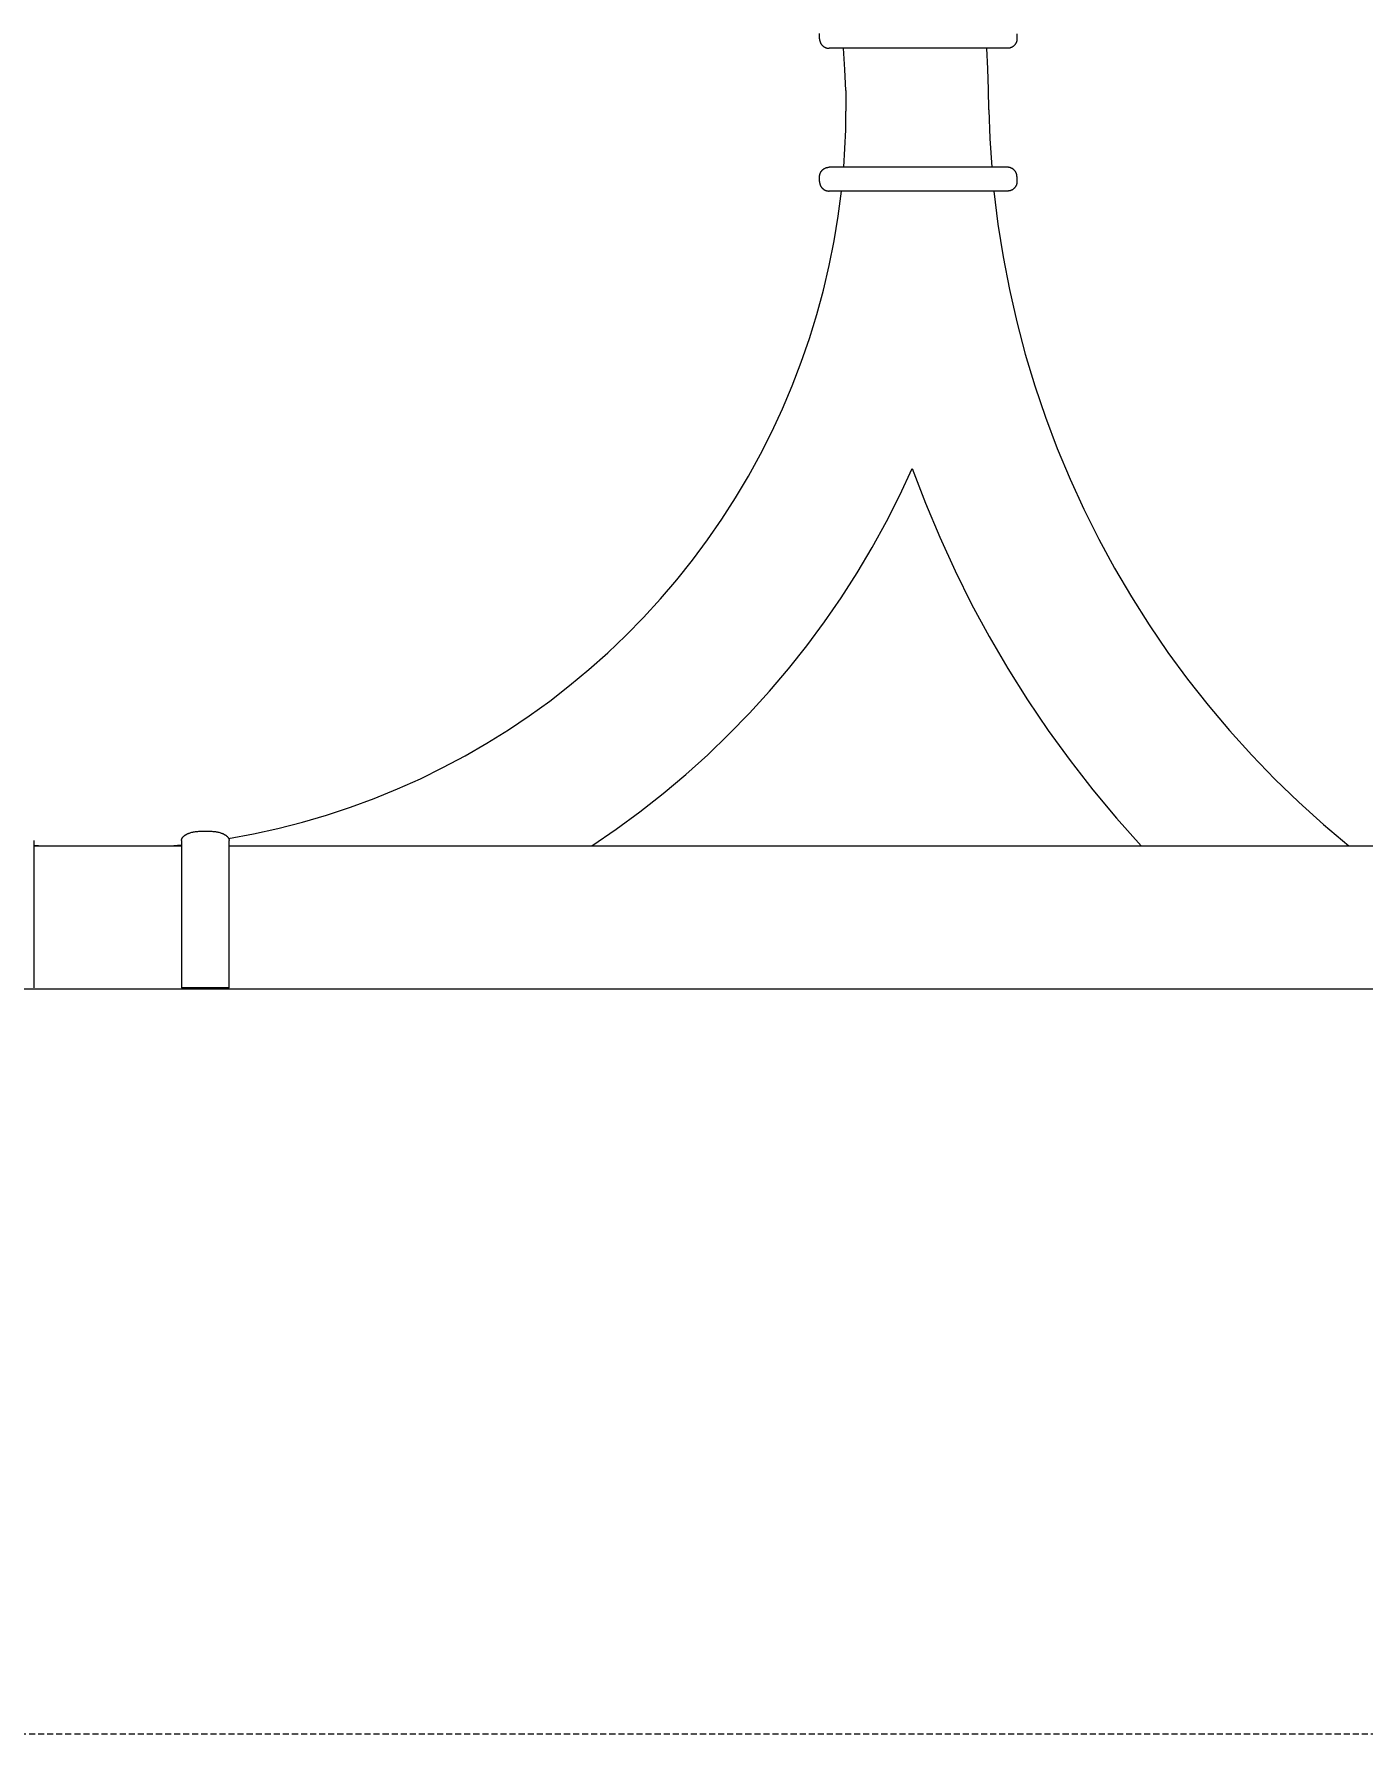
# Model space of a CAD drawing. Header units: millimetres. Extents: x -779 to 3049, y 55 to 2500.
# Drawn here: x 1302.2 to 1581.4, y 1473.2 to 1830.4 of the extents above; entities that cross this region are included whole.
import ezdxf

# ---------------------------------------------------------------- set-up
doc = ezdxf.new("R2010")
doc.units = ezdxf.units.MM
doc.linetypes.add('HIDDEN', pattern=[1.905, 1.27, -0.635])
for name, color, linetype, lineweight in [('ZANO_R', 7, 'Continuous', 0), ('ZANO_R_przerywana', 7, 'HIDDEN', 0), ('ZANO_W', 1, 'Continuous', 0)]:
    doc.layers.add(name, color=color, linetype=linetype, lineweight=lineweight)
doc.styles.add('Arial', font='arial.ttf')
doc.styles.get("Standard").update_dxf_attribs({"font": 'ARIALUNI.TTF'})
doc.dimstyles.new('pl i ang', dxfattribs={"dimtxt": 50, "dimasz": 50, "dimexe": 1.25, "dimexo": 0.625, "dimgap": 10, "dimtad": 1, "dimtoh": 1, "dimtxsty": 'Standard', "dimcen": 2.5, "dimclrd": 1, "dimclre": 1, "dimclrt": 1, "dimadec": 0, "dimazin": 0, "dimtfac": 1, "dimtmove": 0, "dimatfit": 3, "dimfxl": 1, "dimarcsym": 1})

# ---------------------------------------------------------------- blocks, each defined once
blk = doc.blocks.new('*D389')
at = {"layer": 'ZANO_W', "color": 1, "lineweight": -2}
for p, q in [((1501.2, 2059.39), (1670.32, 2059.39)), ((1660.32, 2029.39), (1660.32, 1659.77)), ((1625.44, 1629.77), (1670.32, 1629.77))]:
    blk.add_line(p, q, dxfattribs=at)
at = {"layer": 'ZANO_W', "color": 1}
for points in [[(1665.32, 2029.39), (1655.32, 2029.39), (1660.32, 2059.39)], [(1655.32, 1659.77), (1665.32, 1659.77), (1660.32, 1629.77)]]:
    blk.add_solid(points, dxfattribs=at)
at = {"layer": 'ZANO_W', "color": 1, "insert": (1635, 1844.58), "char_height": 30, "attachment_point": 5, "rotation": 90, "style": 'Arial'}
blk.add_mtext('430', dxfattribs=at)

msp = doc.modelspace()

# ---------------------------------------------------------------- linework, layer by layer
at = {"layer": 'ZANO_R'}
for p, q in [((1467.22, 1830.36), (1467.22, 1830.43)), ((1467.22, 1829.36), (1467.22, 1830.36)), ((1467.22, 1829.36), (1467.22, 1829.29)), ((1467.22, 1829.29), (1467.22, 1829.22)), ((1467.22, 1829.22), (1467.23, 1829.15)), ((1467.23, 1829.15), (1467.23, 1829.09)), ((1467.23, 1829.09), (1467.25, 1829.02)), ((1467.25, 1829.02), (1467.26, 1828.95)), ((1467.26, 1828.95), (1467.27, 1828.88)), ((1467.27, 1828.88), (1467.29, 1828.82)), ((1508.64, 1828.88), (1508.62, 1828.82)), ((1508.65, 1828.95), (1508.64, 1828.88)), ((1508.67, 1829.02), (1508.65, 1828.95)), ((1508.68, 1829.09), (1508.67, 1829.02)), ((1508.69, 1829.22), (1508.68, 1829.15)), ((1508.68, 1829.15), (1508.68, 1829.09)), ((1508.7, 1829.36), (1508.69, 1829.29)), ((1508.69, 1829.29), (1508.69, 1829.22)), ((1508.7, 1829.36), (1508.7, 1830.36)), ((1467.29, 1828.82), (1467.31, 1828.75)), ((1467.31, 1828.75), (1467.33, 1828.69)), ((1467.33, 1828.69), (1467.36, 1828.62)), ((1467.36, 1828.62), (1467.38, 1828.56)), ((1467.38, 1828.56), (1467.41, 1828.5)), ((1467.41, 1828.5), (1467.44, 1828.44)), ((1467.44, 1828.44), (1467.47, 1828.38)), ((1467.47, 1828.38), (1467.51, 1828.32)), ((1467.51, 1828.32), (1467.54, 1828.26)), ((1467.54, 1828.26), (1467.58, 1828.2)), ((1467.58, 1828.2), (1467.62, 1828.15)), ((1467.62, 1828.15), (1467.66, 1828.1)), ((1467.66, 1828.1), (1467.71, 1828.04)), ((1467.71, 1828.04), (1467.75, 1827.99)), ((1467.75, 1827.99), (1467.8, 1827.94)), ((1467.8, 1827.94), (1467.85, 1827.9)), ((1467.85, 1827.9), (1467.9, 1827.85)), ((1467.9, 1827.85), (1467.95, 1827.81)), ((1467.95, 1827.81), (1468.01, 1827.76)), ((1468.01, 1827.76), (1468.06, 1827.72)), ((1468.06, 1827.72), (1468.12, 1827.69)), ((1468.12, 1827.69), (1468.18, 1827.65)), ((1468.18, 1827.65), (1468.24, 1827.61)), ((1468.24, 1827.61), (1468.3, 1827.58)), ((1468.3, 1827.58), (1468.36, 1827.55)), ((1468.36, 1827.55), (1468.42, 1827.52)), ((1468.42, 1827.52), (1468.48, 1827.5)), ((1468.48, 1827.5), (1468.55, 1827.47)), ((1468.55, 1827.47), (1468.61, 1827.45)), ((1468.61, 1827.45), (1468.68, 1827.43)), ((1468.68, 1827.43), (1468.74, 1827.41)), ((1468.74, 1827.41), (1468.81, 1827.4)), ((1468.81, 1827.4), (1468.88, 1827.39)), ((1468.88, 1827.39), (1468.94, 1827.38)), ((1468.94, 1827.38), (1469.01, 1827.37)), ((1469.01, 1827.37), (1469.08, 1827.36)), ((1469.08, 1827.36), (1469.15, 1827.36)), ((1469.15, 1827.36), (1469.22, 1827.36)), ((1506.7, 1827.36), (1469.22, 1827.36)), ((1472.55, 1822.92), (1472.25, 1827.36)), ((1502.58, 1823.04), (1502.34, 1827.36)), ((1506.76, 1827.36), (1506.7, 1827.36)), ((1506.83, 1827.36), (1506.76, 1827.36)), ((1506.9, 1827.37), (1506.83, 1827.36)), ((1506.97, 1827.38), (1506.9, 1827.37)), ((1507.04, 1827.39), (1506.97, 1827.38)), ((1507.1, 1827.4), (1507.04, 1827.39)), ((1507.17, 1827.41), (1507.1, 1827.4)), ((1507.23, 1827.43), (1507.17, 1827.41)), ((1507.3, 1827.45), (1507.23, 1827.43)), ((1507.37, 1827.47), (1507.3, 1827.45)), ((1507.43, 1827.5), (1507.37, 1827.47)), ((1507.49, 1827.52), (1507.43, 1827.5)), ((1507.55, 1827.55), (1507.49, 1827.52)), ((1507.62, 1827.58), (1507.55, 1827.55)), ((1507.68, 1827.61), (1507.62, 1827.58)), ((1507.73, 1827.65), (1507.68, 1827.61)), ((1507.79, 1827.69), (1507.73, 1827.65)), ((1507.85, 1827.72), (1507.79, 1827.69)), ((1507.9, 1827.76), (1507.85, 1827.72)), ((1507.96, 1827.81), (1507.9, 1827.76)), ((1508.01, 1827.85), (1507.96, 1827.81)), ((1508.06, 1827.9), (1508.01, 1827.85)), ((1508.11, 1827.94), (1508.06, 1827.9)), ((1508.16, 1827.99), (1508.11, 1827.94)), ((1508.2, 1828.04), (1508.16, 1827.99)), ((1508.25, 1828.1), (1508.2, 1828.04)), ((1508.29, 1828.15), (1508.25, 1828.1)), ((1508.33, 1828.2), (1508.29, 1828.15)), ((1508.37, 1828.26), (1508.33, 1828.2)), ((1508.4, 1828.32), (1508.37, 1828.26)), ((1508.44, 1828.38), (1508.4, 1828.32)), ((1508.47, 1828.44), (1508.44, 1828.38)), ((1508.5, 1828.5), (1508.47, 1828.44)), ((1508.53, 1828.56), (1508.5, 1828.5)), ((1508.56, 1828.62), (1508.53, 1828.56)), ((1508.58, 1828.69), (1508.56, 1828.62)), ((1508.6, 1828.75), (1508.58, 1828.69)), ((1508.62, 1828.82), (1508.6, 1828.75)), ((1472.73, 1818.48), (1472.55, 1822.92)), ((1502.73, 1818.72), (1502.58, 1823.04)), ((1472.73, 1818.48), (1472.77, 1814.11)), ((1502.77, 1814.4), (1502.73, 1818.72)), ((1472.71, 1810.19), (1472.77, 1814.11)), ((1502.77, 1814.4), (1502.99, 1808.37)), ((1472.55, 1806.27), (1472.71, 1810.19)), ((1502.99, 1808.37), (1503.39, 1802.36)), ((1472.29, 1802.36), (1472.55, 1806.27)), ((1467.22, 1800.49), (1467.23, 1800.56)), ((1467.22, 1800.43), (1467.22, 1800.49)), ((1467.22, 1800.36), (1467.22, 1800.43)), ((1467.22, 1799.36), (1467.22, 1800.36)), ((1467.23, 1800.63), (1467.25, 1800.7)), ((1467.23, 1800.56), (1467.23, 1800.63)), ((1467.25, 1800.7), (1467.26, 1800.76)), ((1467.26, 1800.76), (1467.27, 1800.83)), ((1467.27, 1800.83), (1467.29, 1800.9)), ((1467.29, 1800.9), (1467.31, 1800.96)), ((1467.31, 1800.96), (1467.33, 1801.03)), ((1467.33, 1801.03), (1467.36, 1801.09)), ((1467.36, 1801.09), (1467.38, 1801.15)), ((1467.38, 1801.15), (1467.41, 1801.22)), ((1467.41, 1801.22), (1467.44, 1801.28)), ((1467.44, 1801.28), (1467.47, 1801.34)), ((1467.47, 1801.34), (1467.51, 1801.4)), ((1467.51, 1801.4), (1467.54, 1801.45)), ((1467.54, 1801.45), (1467.58, 1801.51)), ((1467.58, 1801.51), (1467.62, 1801.57)), ((1467.62, 1801.57), (1467.66, 1801.62)), ((1467.66, 1801.62), (1467.71, 1801.67)), ((1467.71, 1801.67), (1467.75, 1801.72)), ((1467.75, 1801.72), (1467.8, 1801.77)), ((1467.8, 1801.77), (1467.85, 1801.82)), ((1467.85, 1801.82), (1467.9, 1801.87)), ((1467.9, 1801.87), (1467.95, 1801.91)), ((1467.95, 1801.91), (1468.01, 1801.95)), ((1468.01, 1801.95), (1468.06, 1801.99)), ((1468.06, 1801.99), (1468.12, 1802.03)), ((1468.12, 1802.03), (1468.18, 1802.07)), ((1468.18, 1802.07), (1468.24, 1802.1)), ((1468.24, 1802.1), (1468.3, 1802.13)), ((1468.3, 1802.13), (1468.36, 1802.16)), ((1468.36, 1802.16), (1468.42, 1802.19)), ((1468.42, 1802.19), (1468.48, 1802.22)), ((1468.48, 1802.22), (1468.55, 1802.24)), ((1468.55, 1802.24), (1468.61, 1802.26)), ((1468.61, 1802.26), (1468.68, 1802.28)), ((1468.68, 1802.28), (1468.74, 1802.3)), ((1468.74, 1802.3), (1468.81, 1802.32)), ((1468.81, 1802.32), (1468.88, 1802.33)), ((1468.88, 1802.33), (1468.94, 1802.34)), ((1468.94, 1802.34), (1469.01, 1802.35)), ((1469.01, 1802.35), (1469.08, 1802.35)), ((1469.08, 1802.35), (1469.15, 1802.36)), ((1469.15, 1802.36), (1469.22, 1802.36)), ((1506.7, 1802.36), (1469.22, 1802.36)), ((1506.76, 1802.36), (1506.7, 1802.36)), ((1506.83, 1802.35), (1506.76, 1802.36)), ((1506.9, 1802.35), (1506.83, 1802.35)), ((1506.97, 1802.34), (1506.9, 1802.35)), ((1507.04, 1802.33), (1506.97, 1802.34)), ((1507.1, 1802.32), (1507.04, 1802.33)), ((1507.17, 1802.3), (1507.1, 1802.32)), ((1507.23, 1802.28), (1507.17, 1802.3)), ((1507.3, 1802.26), (1507.23, 1802.28)), ((1507.37, 1802.24), (1507.3, 1802.26)), ((1507.43, 1802.22), (1507.37, 1802.24)), ((1507.49, 1802.19), (1507.43, 1802.22)), ((1507.55, 1802.16), (1507.49, 1802.19)), ((1507.62, 1802.13), (1507.55, 1802.16)), ((1507.68, 1802.1), (1507.62, 1802.13)), ((1507.73, 1802.07), (1507.68, 1802.1)), ((1507.79, 1802.03), (1507.73, 1802.07)), ((1507.85, 1801.99), (1507.79, 1802.03)), ((1507.9, 1801.95), (1507.85, 1801.99)), ((1507.96, 1801.91), (1507.9, 1801.95)), ((1508.01, 1801.87), (1507.96, 1801.91)), ((1508.06, 1801.82), (1508.01, 1801.87)), ((1508.11, 1801.77), (1508.06, 1801.82)), ((1508.16, 1801.72), (1508.11, 1801.77)), ((1508.2, 1801.67), (1508.16, 1801.72)), ((1508.25, 1801.62), (1508.2, 1801.67)), ((1508.29, 1801.57), (1508.25, 1801.62)), ((1508.33, 1801.51), (1508.29, 1801.57)), ((1508.37, 1801.45), (1508.33, 1801.51)), ((1508.4, 1801.4), (1508.37, 1801.45)), ((1508.44, 1801.34), (1508.4, 1801.4)), ((1508.47, 1801.28), (1508.44, 1801.34)), ((1508.5, 1801.22), (1508.47, 1801.28)), ((1508.53, 1801.15), (1508.5, 1801.22)), ((1508.56, 1801.09), (1508.53, 1801.15)), ((1508.58, 1801.03), (1508.56, 1801.09)), ((1508.6, 1800.96), (1508.58, 1801.03)), ((1508.62, 1800.9), (1508.6, 1800.96)), ((1508.64, 1800.83), (1508.62, 1800.9)), ((1508.65, 1800.76), (1508.64, 1800.83)), ((1508.67, 1800.7), (1508.65, 1800.76)), ((1508.68, 1800.63), (1508.67, 1800.7)), ((1508.68, 1800.56), (1508.68, 1800.63)), ((1508.69, 1800.49), (1508.68, 1800.56)), ((1508.69, 1800.43), (1508.69, 1800.49)), ((1508.7, 1800.36), (1508.69, 1800.43)), ((1508.7, 1799.36), (1508.7, 1800.36)), ((1467.22, 1799.36), (1467.22, 1799.29)), ((1467.22, 1799.29), (1467.22, 1799.22)), ((1467.22, 1799.22), (1467.23, 1799.15)), ((1467.23, 1799.15), (1467.23, 1799.09)), ((1467.23, 1799.09), (1467.25, 1799.02)), ((1467.25, 1799.02), (1467.26, 1798.95)), ((1467.26, 1798.95), (1467.27, 1798.88)), ((1467.27, 1798.88), (1467.29, 1798.82)), ((1467.29, 1798.82), (1467.31, 1798.75)), ((1467.31, 1798.75), (1467.33, 1798.69)), ((1467.33, 1798.69), (1467.36, 1798.62)), ((1467.36, 1798.62), (1467.38, 1798.56)), ((1467.38, 1798.56), (1467.41, 1798.5)), ((1467.41, 1798.5), (1467.44, 1798.44)), ((1467.44, 1798.44), (1467.47, 1798.38)), ((1467.47, 1798.38), (1467.51, 1798.32)), ((1467.51, 1798.32), (1467.54, 1798.26)), ((1467.54, 1798.26), (1467.58, 1798.2)), ((1467.58, 1798.2), (1467.62, 1798.15)), ((1467.62, 1798.15), (1467.66, 1798.1)), ((1467.66, 1798.1), (1467.71, 1798.04)), ((1467.71, 1798.04), (1467.75, 1797.99)), ((1467.75, 1797.99), (1467.8, 1797.94)), ((1467.8, 1797.94), (1467.85, 1797.9)), ((1467.85, 1797.9), (1467.9, 1797.85)), ((1467.9, 1797.85), (1467.95, 1797.81)), ((1467.95, 1797.81), (1468.01, 1797.76)), ((1468.01, 1797.76), (1468.06, 1797.72)), ((1468.06, 1797.72), (1468.12, 1797.69)), ((1468.12, 1797.69), (1468.18, 1797.65)), ((1468.18, 1797.65), (1468.24, 1797.61)), ((1468.24, 1797.61), (1468.3, 1797.58)), ((1468.3, 1797.58), (1468.36, 1797.55)), ((1468.36, 1797.55), (1468.42, 1797.52)), ((1468.42, 1797.52), (1468.48, 1797.5)), ((1468.48, 1797.5), (1468.55, 1797.47)), ((1468.55, 1797.47), (1468.61, 1797.45)), ((1468.61, 1797.45), (1468.68, 1797.43)), ((1468.68, 1797.43), (1468.74, 1797.41)), ((1468.74, 1797.41), (1468.81, 1797.4)), ((1468.81, 1797.4), (1468.88, 1797.39)), ((1468.88, 1797.39), (1468.94, 1797.38)), ((1468.94, 1797.38), (1469.01, 1797.37)), ((1469.01, 1797.37), (1469.08, 1797.36)), ((1469.08, 1797.36), (1469.15, 1797.36)), ((1469.15, 1797.36), (1469.22, 1797.36)), ((1506.7, 1797.36), (1469.22, 1797.36)), ((1471.14, 1792.11), (1471.81, 1797.36)), ((1503.85, 1797.36), (1504.7, 1790.43)), ((1506.76, 1797.36), (1506.7, 1797.36)), ((1506.83, 1797.36), (1506.76, 1797.36)), ((1506.9, 1797.37), (1506.83, 1797.36)), ((1506.97, 1797.38), (1506.9, 1797.37)), ((1507.04, 1797.39), (1506.97, 1797.38)), ((1507.1, 1797.4), (1507.04, 1797.39)), ((1507.17, 1797.41), (1507.1, 1797.4)), ((1507.23, 1797.43), (1507.17, 1797.41)), ((1507.3, 1797.45), (1507.23, 1797.43)), ((1507.37, 1797.47), (1507.3, 1797.45)), ((1507.43, 1797.5), (1507.37, 1797.47)), ((1507.49, 1797.52), (1507.43, 1797.5)), ((1507.55, 1797.55), (1507.49, 1797.52)), ((1507.62, 1797.58), (1507.55, 1797.55)), ((1507.68, 1797.61), (1507.62, 1797.58)), ((1507.73, 1797.65), (1507.68, 1797.61)), ((1507.79, 1797.69), (1507.73, 1797.65)), ((1507.85, 1797.72), (1507.79, 1797.69)), ((1507.9, 1797.76), (1507.85, 1797.72)), ((1507.96, 1797.81), (1507.9, 1797.76)), ((1508.01, 1797.85), (1507.96, 1797.81)), ((1508.06, 1797.9), (1508.01, 1797.85)), ((1508.11, 1797.94), (1508.06, 1797.9)), ((1508.16, 1797.99), (1508.11, 1797.94)), ((1508.2, 1798.04), (1508.16, 1797.99)), ((1508.25, 1798.1), (1508.2, 1798.04)), ((1508.29, 1798.15), (1508.25, 1798.1)), ((1508.33, 1798.2), (1508.29, 1798.15)), ((1508.37, 1798.26), (1508.33, 1798.2)), ((1508.4, 1798.32), (1508.37, 1798.26)), ((1508.44, 1798.38), (1508.4, 1798.32)), ((1508.47, 1798.44), (1508.44, 1798.38)), ((1508.5, 1798.5), (1508.47, 1798.44)), ((1508.53, 1798.56), (1508.5, 1798.5)), ((1508.56, 1798.62), (1508.53, 1798.56)), ((1508.58, 1798.69), (1508.56, 1798.62)), ((1508.6, 1798.75), (1508.58, 1798.69)), ((1508.62, 1798.82), (1508.6, 1798.75)), ((1508.64, 1798.88), (1508.62, 1798.82)), ((1508.65, 1798.95), (1508.64, 1798.88)), ((1508.67, 1799.02), (1508.65, 1798.95)), ((1508.68, 1799.09), (1508.67, 1799.02)), ((1508.69, 1799.22), (1508.68, 1799.15)), ((1508.68, 1799.15), (1508.68, 1799.09)), ((1508.7, 1799.36), (1508.69, 1799.29)), ((1508.69, 1799.29), (1508.69, 1799.22)), ((1470.28, 1786.89), (1471.14, 1792.11)), ((1504.7, 1790.43), (1505.79, 1783.53)), ((1469.25, 1781.7), (1470.28, 1786.89)), ((1505.79, 1783.53), (1507.11, 1776.68)), ((1468.04, 1776.55), (1469.25, 1781.7)), ((1466.66, 1771.45), (1468.04, 1776.55)), ((1507.11, 1776.68), (1508.66, 1769.87)), ((1465.11, 1766.39), (1466.66, 1771.45)), ((1508.66, 1769.87), (1510.44, 1763.12)), ((1463.38, 1761.39), (1465.11, 1766.39)), ((1461.48, 1756.45), (1463.38, 1761.39)), ((1510.44, 1763.12), (1512.46, 1756.44)), ((1459.42, 1751.58), (1461.48, 1756.45)), ((1512.46, 1756.44), (1514.69, 1749.82)), ((1457.19, 1746.78), (1459.42, 1751.58)), ((1454.8, 1742.06), (1457.19, 1746.78)), ((1514.69, 1749.82), (1517.16, 1743.29)), ((1517.16, 1743.29), (1519.84, 1736.85)), ((1452.26, 1737.43), (1454.8, 1742.06)), ((1449.55, 1732.88), (1452.26, 1737.43)), ((1484.06, 1733.44), (1486.68, 1739.06)), ((1486.68, 1739.06), (1489.45, 1731.79)), ((1519.84, 1736.85), (1522.74, 1730.5)), ((1446.69, 1728.43), (1449.55, 1732.88)), ((1481.26, 1727.91), (1484.06, 1733.44)), ((1489.45, 1731.79), (1492.45, 1724.61)), ((1522.74, 1730.5), (1525.86, 1724.25)), ((1443.69, 1724.08), (1446.69, 1728.43)), ((1478.26, 1722.48), (1481.26, 1727.91)), ((1440.53, 1719.83), (1443.69, 1724.08)), ((1475.09, 1717.15), (1478.26, 1722.48)), ((1492.45, 1724.61), (1495.68, 1717.54)), ((1525.86, 1724.25), (1529.18, 1718.11)), ((1437.24, 1715.7), (1440.53, 1719.83)), ((1529.18, 1718.11), (1532.72, 1712.09)), ((1433.8, 1711.67), (1437.24, 1715.7)), ((1471.74, 1711.92), (1475.09, 1717.15)), ((1495.68, 1717.54), (1499.15, 1710.58)), ((1430.23, 1707.77), (1433.8, 1711.67)), ((1468.22, 1706.82), (1471.74, 1711.92)), ((1532.72, 1712.09), (1536.45, 1706.19)), ((1426.53, 1703.99), (1430.23, 1707.77)), ((1499.15, 1710.58), (1502.85, 1703.73)), ((1422.7, 1700.34), (1426.53, 1703.99)), ((1464.53, 1701.83), (1468.22, 1706.82)), ((1536.45, 1706.19), (1540.39, 1700.43)), ((1418.75, 1696.82), (1422.7, 1700.34)), ((1460.68, 1696.97), (1464.53, 1701.83)), ((1502.85, 1703.73), (1506.77, 1697.02)), ((1540.39, 1700.43), (1544.52, 1694.8)), ((1414.69, 1693.44), (1418.75, 1696.82)), ((1456.67, 1692.25), (1460.68, 1696.97)), ((1506.77, 1697.02), (1510.91, 1690.43)), ((1410.51, 1690.2), (1414.69, 1693.44)), ((1544.52, 1694.8), (1548.84, 1689.31)), ((1406.22, 1687.1), (1410.51, 1690.2)), ((1452.5, 1687.66), (1456.67, 1692.25)), ((1510.91, 1690.43), (1515.27, 1683.99)), ((1401.83, 1684.15), (1406.22, 1687.1)), ((1448.17, 1683.21), (1452.5, 1687.66)), ((1548.84, 1689.31), (1553.34, 1683.98)), ((1397.34, 1681.35), (1401.83, 1684.15)), ((1443.71, 1678.91), (1448.17, 1683.21)), ((1515.27, 1683.99), (1519.84, 1677.7)), ((1553.34, 1683.98), (1558.02, 1678.8)), ((1392.76, 1678.71), (1397.34, 1681.35)), ((1439.1, 1674.76), (1443.71, 1678.91)), ((1383.34, 1673.89), (1388.09, 1676.22)), ((1388.09, 1676.22), (1392.76, 1678.71)), ((1519.84, 1677.7), (1524.61, 1671.56)), ((1558.02, 1678.8), (1562.88, 1673.78)), ((1373.61, 1669.73), (1378.51, 1671.73)), ((1378.51, 1671.73), (1383.34, 1673.89)), ((1434.35, 1670.76), (1439.1, 1674.76)), ((1562.88, 1673.78), (1567.9, 1668.93)), ((1368.65, 1667.9), (1373.61, 1669.73)), ((1429.48, 1666.93), (1434.35, 1670.76)), ((1524.61, 1671.56), (1529.59, 1665.58)), ((1567.9, 1668.93), (1573.08, 1664.26)), ((1353.43, 1663.43), (1358.55, 1664.75)), ((1358.55, 1664.75), (1363.63, 1666.24)), ((1363.63, 1666.24), (1368.65, 1667.9)), ((1424.47, 1663.26), (1429.48, 1666.93)), ((1529.59, 1665.58), (1534.76, 1659.76)), ((1333.17, 1661), (1333.18, 1661.02)), ((1333.17, 1660.98), (1333.17, 1661)), ((1333.17, 1660.96), (1333.17, 1660.98)), ((1333.17, 1660.94), (1333.17, 1660.96)), ((1333.18, 1661.07), (1333.19, 1661.09)), ((1333.18, 1661.05), (1333.18, 1661.07)), ((1333.18, 1661.02), (1333.18, 1661.05)), ((1333.19, 1661.11), (1333.2, 1661.14)), ((1333.19, 1661.09), (1333.19, 1661.11)), ((1333.2, 1661.16), (1333.21, 1661.18)), ((1333.2, 1661.14), (1333.2, 1661.16)), ((1333.21, 1661.18), (1333.22, 1661.2)), ((1333.22, 1661.2), (1333.23, 1661.22)), ((1333.23, 1661.25), (1333.24, 1661.27)), ((1333.23, 1661.22), (1333.23, 1661.25)), ((1333.24, 1661.27), (1333.25, 1661.29)), ((1333.25, 1661.29), (1333.26, 1661.31)), ((1333.26, 1661.31), (1333.27, 1661.34)), ((1333.27, 1661.34), (1333.28, 1661.36)), ((1333.28, 1661.36), (1333.3, 1661.38)), ((1333.3, 1661.38), (1333.31, 1661.41)), ((1333.31, 1661.41), (1333.32, 1661.43)), ((1333.32, 1661.43), (1333.34, 1661.45)), ((1333.34, 1661.45), (1333.35, 1661.47)), ((1333.35, 1661.47), (1333.36, 1661.5)), ((1333.36, 1661.5), (1333.38, 1661.52)), ((1333.38, 1661.52), (1333.4, 1661.54)), ((1333.4, 1661.54), (1333.41, 1661.56)), ((1333.41, 1661.56), (1333.43, 1661.59)), ((1333.43, 1661.59), (1333.45, 1661.61)), ((1333.45, 1661.61), (1333.47, 1661.63)), ((1333.47, 1661.63), (1333.49, 1661.65)), ((1333.49, 1661.65), (1333.53, 1661.7)), ((1333.53, 1661.7), (1333.57, 1661.74)), ((1333.57, 1661.74), (1333.61, 1661.79)), ((1333.61, 1661.79), (1333.66, 1661.83)), ((1333.66, 1661.83), (1333.71, 1661.87)), ((1333.71, 1661.87), (1333.76, 1661.91)), ((1333.76, 1661.91), (1333.82, 1661.96)), ((1333.82, 1661.96), (1333.88, 1662)), ((1333.88, 1662), (1333.94, 1662.04)), ((1333.94, 1662.04), (1334, 1662.08)), ((1334, 1662.08), (1334.06, 1662.12)), ((1334.06, 1662.12), (1334.13, 1662.16)), ((1334.13, 1662.16), (1334.2, 1662.19)), ((1334.2, 1662.19), (1334.27, 1662.23)), ((1334.27, 1662.23), (1334.34, 1662.27)), ((1334.34, 1662.27), (1334.41, 1662.3)), ((1334.41, 1662.3), (1334.49, 1662.34)), ((1334.49, 1662.34), (1334.57, 1662.37)), ((1334.57, 1662.37), (1334.65, 1662.4)), ((1334.65, 1662.4), (1334.73, 1662.43)), ((1334.73, 1662.43), (1334.81, 1662.46)), ((1334.81, 1662.46), (1334.98, 1662.52)), ((1334.98, 1662.52), (1335.15, 1662.57)), ((1335.15, 1662.57), (1335.33, 1662.62)), ((1335.33, 1662.62), (1335.51, 1662.66)), ((1335.51, 1662.66), (1335.69, 1662.7)), ((1335.69, 1662.7), (1335.88, 1662.73)), ((1335.88, 1662.73), (1336.07, 1662.76)), ((1336.07, 1662.76), (1336.25, 1662.78)), ((1336.25, 1662.78), (1336.44, 1662.8)), ((1336.44, 1662.8), (1336.62, 1662.82)), ((1336.62, 1662.82), (1336.81, 1662.83)), ((1336.81, 1662.83), (1336.99, 1662.83)), ((1336.99, 1662.83), (1337.17, 1662.83)), ((1337.17, 1662.83), (1339.17, 1662.83)), ((1339.17, 1662.83), (1339.35, 1662.83)), ((1339.35, 1662.83), (1339.53, 1662.83)), ((1339.53, 1662.83), (1339.71, 1662.82)), ((1339.71, 1662.82), (1339.89, 1662.8)), ((1339.89, 1662.8), (1340.08, 1662.78)), ((1340.08, 1662.78), (1340.27, 1662.76)), ((1340.27, 1662.76), (1340.45, 1662.73)), ((1340.45, 1662.73), (1340.64, 1662.7)), ((1340.64, 1662.7), (1340.82, 1662.66)), ((1340.82, 1662.66), (1341, 1662.62)), ((1341, 1662.62), (1341.18, 1662.57)), ((1341.18, 1662.57), (1341.36, 1662.52)), ((1341.36, 1662.52), (1341.52, 1662.46)), ((1341.52, 1662.46), (1341.61, 1662.43)), ((1341.61, 1662.43), (1341.69, 1662.4)), ((1341.69, 1662.4), (1341.77, 1662.37)), ((1341.77, 1662.37), (1341.85, 1662.34)), ((1341.85, 1662.34), (1341.92, 1662.3)), ((1341.92, 1662.3), (1342, 1662.27)), ((1342, 1662.27), (1342.07, 1662.23)), ((1342.07, 1662.23), (1342.14, 1662.19)), ((1342.14, 1662.19), (1342.21, 1662.16)), ((1342.21, 1662.16), (1342.27, 1662.12)), ((1342.27, 1662.12), (1342.34, 1662.08)), ((1342.34, 1662.08), (1342.4, 1662.04)), ((1342.4, 1662.04), (1342.46, 1662)), ((1342.46, 1662), (1342.51, 1661.96)), ((1342.51, 1661.96), (1342.57, 1661.91)), ((1342.57, 1661.91), (1342.62, 1661.87)), ((1342.62, 1661.87), (1342.67, 1661.83)), ((1342.67, 1661.83), (1342.72, 1661.79)), ((1342.72, 1661.79), (1342.77, 1661.74)), ((1342.77, 1661.74), (1342.81, 1661.7)), ((1342.81, 1661.7), (1342.85, 1661.65)), ((1342.85, 1661.65), (1342.87, 1661.63)), ((1342.87, 1661.63), (1342.89, 1661.61)), ((1342.89, 1661.61), (1342.9, 1661.59)), ((1342.9, 1661.59), (1342.92, 1661.56)), ((1342.92, 1661.56), (1342.94, 1661.54)), ((1342.94, 1661.54), (1342.95, 1661.52)), ((1342.95, 1661.52), (1342.97, 1661.5)), ((1342.97, 1661.5), (1342.98, 1661.47)), ((1342.98, 1661.47), (1343, 1661.45)), ((1343, 1661.45), (1343.01, 1661.43)), ((1343.01, 1661.43), (1343.03, 1661.41)), ((1343.03, 1661.41), (1343.04, 1661.38)), ((1343.04, 1661.38), (1343.05, 1661.36)), ((1343.05, 1661.36), (1343.06, 1661.34)), ((1343.06, 1661.33), (1348.27, 1662.29)), ((1343.06, 1661.34), (1343.07, 1661.31)), ((1343.07, 1661.31), (1343.08, 1661.29)), ((1343.08, 1661.29), (1343.09, 1661.27)), ((1343.09, 1661.27), (1343.1, 1661.25)), ((1343.1, 1661.25), (1343.11, 1661.22)), ((1343.11, 1661.22), (1343.12, 1661.2)), ((1343.12, 1661.2), (1343.12, 1661.18)), ((1343.12, 1661.18), (1343.13, 1661.16)), ((1343.13, 1661.16), (1343.14, 1661.14)), ((1343.14, 1661.14), (1343.14, 1661.11)), ((1343.14, 1661.11), (1343.15, 1661.09)), ((1343.15, 1661.09), (1343.15, 1661.07)), ((1343.15, 1661.07), (1343.15, 1661.05)), ((1343.15, 1661.05), (1343.16, 1661.02)), ((1343.16, 1661.02), (1343.16, 1661)), ((1343.16, 1661), (1343.16, 1660.98)), ((1343.16, 1660.98), (1343.16, 1660.96)), ((1343.16, 1660.96), (1343.17, 1660.94)), ((1348.27, 1662.29), (1353.43, 1663.43)), ((1419.35, 1659.76), (1424.47, 1663.26)), ((1573.08, 1664.26), (1578.43, 1659.76)), ((1302.17, 1660.92), (1302.17, 1660.89)), ((1302.17, 1660.8), (1302.17, 1660.89)), ((1302.17, 1660.54), (1302.17, 1660.8)), ((1302.17, 1660.12), (1302.17, 1660.54)), ((1302.17, 1659.54), (1302.17, 1660.12)), ((1302.17, 1659.93), (1304, 1659.76)), ((1302.17, 1659.76), (1333.17, 1659.76)), ((1302.17, 1658.82), (1302.17, 1659.54)), ((1302.17, 1658), (1302.17, 1658.82)), ((1302.17, 1657.12), (1302.17, 1658)), ((1330.71, 1659.76), (1333.17, 1660)), ((1333.17, 1660.92), (1333.17, 1660.94)), ((1333.17, 1660.89), (1333.17, 1660.92)), ((1333.17, 1660.89), (1333.17, 1660.8)), ((1333.17, 1660.8), (1333.17, 1660.54)), ((1333.17, 1660.54), (1333.17, 1660.12)), ((1333.17, 1660.12), (1333.17, 1659.54)), ((1333.17, 1659.54), (1333.17, 1658.82)), ((1333.17, 1658.82), (1333.17, 1658)), ((1333.17, 1658), (1333.17, 1657.12)), ((1343.17, 1660.94), (1343.17, 1660.92)), ((1343.17, 1660.92), (1343.17, 1660.89)), ((1343.17, 1660.8), (1343.17, 1660.89)), ((1343.17, 1660.54), (1343.17, 1660.8)), ((1343.17, 1660.12), (1343.17, 1660.54)), ((1343.17, 1659.54), (1343.17, 1660.12)), ((1343.17, 1659.76), (1584.36, 1659.76)), ((1343.17, 1658.82), (1343.17, 1659.54)), ((1343.17, 1658), (1343.17, 1658.82)), ((1343.17, 1657.12), (1343.17, 1658)), ((1419.35, 1659.76), (1428.15, 1659.76)), ((1302.17, 1656.23), (1302.17, 1657.12)), ((1302.17, 1629.92), (1302.17, 1656.22)), ((1333.17, 1657.12), (1333.17, 1656.23)), ((1333.17, 1656.22), (1333.17, 1629.92)), ((1343.17, 1656.23), (1343.17, 1657.12)), ((1343.17, 1629.92), (1343.17, 1656.22)), ((935.36, 1629.76), (1635.36, 1629.76)), ((1339.17, 1629.92), (1333.17, 1629.92)), ((1343.17, 1629.92), (1339.17, 1629.92))]:
    msp.add_line(p, q, dxfattribs=at)
msp.add_lwpolyline([(-778.75, 1629.76), (2016.68, 1629.76)], dxfattribs=at)
at = {"layer": 'ZANO_R_przerywana'}
msp.add_line((935.36, 1473.17), (1635.36, 1473.17), dxfattribs=at)

# ---------------------------------------------------------------- dimensions: what is measured, and where the dimension line sits
at = {"layer": 'ZANO_W'}
dim = msp.add_linear_dim(base=(1660.32, 1629.77), p1=(1491.2, 2059.39), p2=(1615.44, 1629.77), angle=90, dimstyle='pl i ang', override={"dimtxt": 30, "dimasz": 30, "dimexe": 10, "dimexo": 10, "dimtoh": 0, "dimdec": 0, "dimtxsty": 'Arial', "dimtdec": 0, "dimtmove": 1}, dxfattribs=at)
dim.commit()
dim.dimension.update_dxf_attribs({"geometry": '*D389', "text_midpoint": (1635, 1844.58)})

doc.saveas('drawing.dxf')
